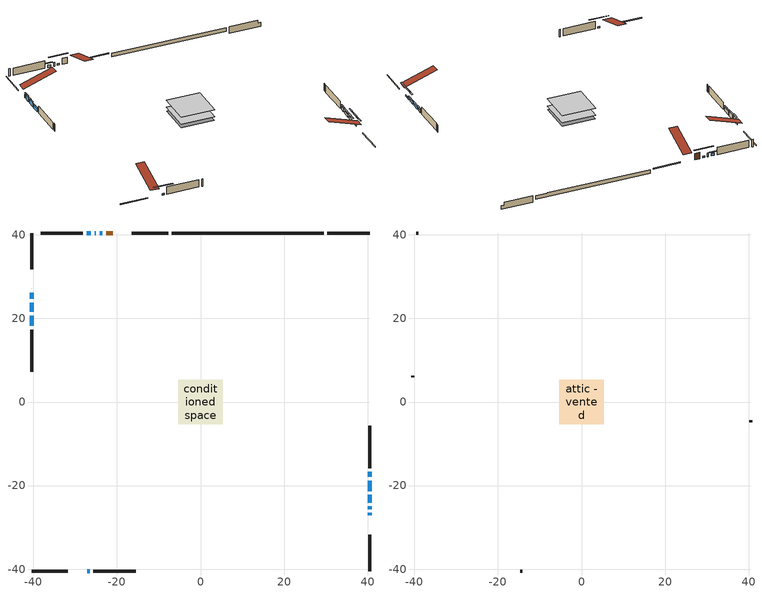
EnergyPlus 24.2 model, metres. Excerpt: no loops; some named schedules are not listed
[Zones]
conditioned space
 floor adiabatic (Floor2 construction): -5.23,-5.23 -5.23,5.23 5.23,5.23 5.23,-5.23 z0.61
 floor adiabatic (AdiabaticFloorConstruction): -5.35,-5.35 -5.35,5.35 5.35,5.35 5.35,-5.35 z0.61
 floor foundation (Slab1 construction): -1.71,-1.71 -1.71,1.71 1.71,1.71 1.71,-1.71 z-1.52
 floor foundation (Slab2 construction): -5.23,-5.23 -5.23,5.23 5.23,5.23 5.23,-5.23 z-0.65
 wall outside (RimJoist1 construction): -7.75,40.44 -16.44,40.44 / -40.44,-40.44 -31.75,-40.44 / -40.44,40.44 -40.44,31.75 / 40.44,-40.44 40.44,-31.75 z0.61:0.91
 wall outside (AdiabaticWallConstruction 1): -21.04,40.44 -22.56,40.44 z0.61:2.64
 wall outside (AdiabaticWallConstruction): -40.44,27.15 -40.44,27.13 / -25.03,40.44 -25.35,40.44 / 40.44,-17.94 40.44,-16.72 / -40.44,20.68 -40.44,18.24 z0.61:1.83; -40.44,26.2 -40.44,24.67 z0.61:2.44; -40.44,23.75 -40.44,21.61 z0.61:2.13; 40.44,-27.15 40.44,-26.53 / -23.49,40.44 -24.1,40.44 / -27.15,-40.44 -26.53,-40.44 / 40.44,-25.61 40.44,-25 z0.61:1.12; 40.44,-24.07 40.44,-22.24 / 40.44,-21.31 40.44,-18.87 / -26.28,40.44 -27.19,40.44 z0.61:1.37
 wall outside (Wall1 construction): -28.12,40.44 -38.18,40.44 / -25.61,-40.44 -15.55,-40.44 / -40.44,17.31 -40.44,7.25 / 40.44,-15.8 40.44,-5.73 z0.61:3.05
 wall foundation (FoundationWall1 construction): 30.38,40.44,-1.52 30.38,40.44,0.61 39.43,40.44,0.61 39.43,40.44,-0.32 40.44,40.44,-0.32 40.44,40.44,-1.52
 wall foundation (FoundationWall2 construction): -6.82,40.44,-0.65 -6.82,40.44,0.55 25.82,40.44,0.55 25.82,40.44,0.46 29.45,40.44,0.46 29.45,40.44,-0.65
 window (WindowConstruction 7): -40.44,27.15 -40.44,27.13 z0.61:1.83
 window (WindowConstruction 5): -40.44,26.2 -40.44,24.67 z0.61:2.44
 window (WindowConstruction 6): -40.44,23.74 -40.44,21.61 z0.61:2.13
 window (WindowConstruction 9): 40.44,-27.15 40.44,-26.54 z0.61:1.12
 window (WindowConstruction 10): -23.49,40.44 -24.1,40.44 z0.61:1.12
 window (WindowConstruction 11): -27.15,-40.44 -26.54,-40.44 z0.61:1.12
 window (WindowConstruction 12): 40.44,-25.61 40.44,-25 z0.61:1.12
 window (WindowConstruction 8): -25.03,40.44 -25.35,40.44 z0.61:1.83
 window (WindowConstruction): 40.44,-24.07 40.44,-22.24 z0.61:1.37
 window (WindowConstruction 1): 40.44,-21.31 40.44,-18.87 z0.61:1.37
 window (WindowConstruction 2): 40.44,-17.94 40.44,-16.72 z0.61:1.83
 window (WindowConstruction 3): -26.28,40.44 -27.19,40.44 z0.61:1.37
 window (WindowConstruction 4): -40.44,20.68 -40.44,18.24 z0.61:1.83
 door (Door): -21.04,40.44 -22.56,40.44 z0.61:2.64
 ceiling adiabatic (AdiabaticFloorConstruction): 5.35,-5.35 5.35,5.35 -5.35,5.35 -5.35,-5.35 z0.61
attic - vented
 floor to conditioned space (Floor1 construction Reversed): -5.35,-5.35 -5.35,5.35 5.35,5.35 5.35,-5.35 z3.05
 wall outside (Wall2 construction): -39.11,40.44 -39.51,40.44 / -14.62,-40.44 -14.22,-40.44 / -40.44,6.32 -40.44,5.93 / 40.44,-4.8 40.44,-4.41 z0.61:3.05
 roof outside (Roof1 construction): -20.11,40.44,3.05 -20.11,30.02,6.52 -17.37,30.02,6.52 -17.37,40.44,3.05; -28.08,-40.44,3.05 -28.08,-30.02,6.52 -30.82,-30.02,6.52 -30.82,-40.44,3.05; -40.44,28.08,3.05 -30.02,28.08,6.52 -30.02,30.82,6.52 -40.44,30.82,3.05; 40.44,-28.08,3.05 30.02,-28.08,6.52 30.02,-30.82,6.52 40.44,-30.82,3.05
shading: -40.44,24.38 -40.44,26.5 -40.74,26.5 -40.74,24.38 z2.74; -40.44,21.31 -40.44,24.04 -40.74,24.04 -40.74,21.31 z2.43; 40.44,-23.8 40.44,-29.89 40.74,-29.89 40.74,-23.8 z3.86; -26.84,40.44 -20.75,40.44 -20.75,40.74 -26.84,40.74 z3.86; -23.8,-40.44 -29.89,-40.44 -29.89,-40.74 -23.8,-40.74 z3.86; 40.44,-22.26 40.44,-28.35 40.74,-28.35 40.74,-22.26 z3.86; 40.44,-21.63 40.44,-24.68 40.74,-24.68 40.74,-21.63 z1.98; 40.44,-18.26 40.44,-21.92 40.74,-21.92 40.74,-18.26 z1.98; 40.44,-16.43 40.44,-18.24 40.74,-18.24 40.74,-16.43 z2.13; -27.8,40.44 -25.67,40.44 -25.67,40.74 -27.8,40.74 z1.98; -40.44,17.95 -40.44,20.98 -40.74,20.98 -40.74,17.95 z2.13
[Building]
Building 1: Terrain=Suburbs
[Site:Location]
Ottawa Intl AP_ON: Latitude {deg}=45.32; Longitude {deg}=-75.67; Time Zone {hr}=-5; Elevation {m}=115; Keep Site Location Information=Yes
[Site:GroundTemperature:Shallow]
1.18808, -1.19398, -1.38475, -0.254337, 4.28362, 8.80044, 12.7163, 15.1969, 15.4076, 13.3901, 9.57408, 5.19582
[Site:WaterMainsTemperature]
Calculation Method=Schedule; Temperature Schedule=mains temperature schedule
[Material] Roughness=Rough; Thermal Absorptance=0.9
Name | Thickness {m} | Conductivity {W/m-K} | Density {kg/m3} | Specific Heat {J/kg-K} | Solar Absorptance | Visible Absorptance
asphalt or fiberglass shingles | 0.00635 | 0.162714 | 1121.4 | 1465.45 | 0.4 | 0.4
ceiling loosefill ins | 0.169333 | 0.0480833 | 16.02 | 1046.75 | 0.7 | 0.7
ceiling stud and cavity | 0.1397 | 0.655662 | 65.682 | 1177.47 | 0.7 | 0.7
concrete 4.0 in. | 0.1016 | 1.803125 | 2242.8 | 837.4 | 0.7 | 0.7
concrete 8.0 in. | 0.2032 | 1.803125 | 2242.8 | 837.4 | 0.7 | 0.7
door material | 0.04445 | 0.053851 | 512.64 | 1214.23 | 0.7 | 0.7
exterior vertical ins | 0.00465766 | 0.029427 | 32.04 | 1214.23 | 0.7 | 0.7
exterior vertical ins 1 | 0.0673092 | 0.029427 | 32.04 | 1214.23 | 0.7 | 0.7
floor covering | 0.0127 | 9.015625 | 54.468 | 1339.84 | 0.6 | 0.6
floor covering 1 | 0.0127 | 0.0433444 | 54.468 | 1339.84 | 0.6 | 0.6
floor rigid ins; wall rigid ins | 0.512978 | 0.029427 | 32.04 | 1214.23 | 0.7 | 0.7
floor stud and cavity | 0.0889 | 0.233522 | 50.32683 | 1063.81 | 0.7 | 0.7
floor stud and cavity 1 | 0.1397 | 1.75129 | 37.0049 | 1207.88 | 0.7 | 0.7
furniture material conditioned space 1 | 0.1524 | 0.115458 | 640.8 | 1214.23 | 0.6 | 0.6
gypsum board | 0.0127 | 0.160291 | 801 | 837.4 | 0.6 | 0.6
gypsum board 1 | 0.0127 | 0.160291 | 801 | 837.4 | 0.7 | 0.7
osb sheathing 0.5 in. | 0.0127 | 0.115458 | 512.64 | 1214.23 | 0.7 | 0.7
osb sheathing 0.75 in. | 0.01905 | 0.115458 | 512.64 | 1214.23 | 0.7 | 0.7
osb sheathing 2.0 in. | 0.0508 | 0.115458 | 512.64 | 1214.23 | 0.7 | 0.7
rim joist stud and cavity | 0.0508 | 0.0290657 | 125.044 | 1163.47 | 0.6 | 0.6
wall stud and cavity | 0.1397 | 0.0931203 | 139.0536 | 1170.24 | 0.7 | 0.7
wall stud and cavity 1 | 0.0889 | 6.1454 | 50.32683 | 1063.81 | 0.6 | 0.6
wall stud and cavity 2 | 0.0889 | 0.380278 | 52.3479 | 1209.89 | 0.7 | 0.7
wall stud and cavity 3 | 0.0889 | 0.391764 | 83.0341 | 1211.67 | 0.7 | 0.7
wood siding | 0.0254 | 0.102417 | 544.68 | 1172.36 | 0.4 | 0.4
wood siding 1 | 0.00254 | 0.102417 | 544.68 | 1172.36 | 0.4 | 0.4
wood siding 2; wood siding 3; wood siding 4 | 0.0254 | 0.102417 | 544.68 | 1172.36 | 0.7 | 0.7
[WindowMaterial:SimpleGlazingSystem]
Name | U-Factor {W/m2-K} | Solar Heat Gain Coefficient
WindowMaterial | 3.03092 | 0.49
WindowMaterial 1 | 3.00537 | 0.52
WindowMaterial 2 | 4.44815 | 0.67
WindowMaterial 3 | 2.98606 | 0.56
WindowMaterial 4 | 2.99571 | 0.57
WindowMaterial 5 | 2.88953 | 0.69
WindowMaterial 6 | 7.96112 | 0.35
WindowMaterial 7 | 4.7911 | 0.64
WindowMaterial 8 | 2.29789 | 0.35
WindowMaterial 9 | 3.07577 | 0.38
[Construction]
AdiabaticFloorConstruction: floor stud and cavity 1, floor rigid ins, osb sheathing 0.75 in., floor covering 1
AdiabaticWallConstruction: wood siding 3, wall rigid ins, wall stud and cavity 2, gypsum board
AdiabaticWallConstruction 1: wood siding 4, wall rigid ins, wall stud and cavity 2, gypsum board
Door: door material
Floor1 construction Reversed: gypsum board, ceiling stud and cavity, ceiling loosefill ins
Floor2 construction: floor stud and cavity, floor covering
FoundationWall1 construction; FoundationWall2 construction: concrete 8.0 in., gypsum board 1
furniture construction conditioned space 1: furniture material conditioned space 1
PartitionWallConstruction: gypsum board, wall stud and cavity 3, gypsum board
RimJoist1 construction: wood siding 2, osb sheathing 2.0 in., rim joist stud and cavity
Roof1 construction: asphalt or fiberglass shingles
Slab1 construction; Slab2 construction: concrete 4.0 in.
Wall1 construction: wood siding, osb sheathing 0.5 in., wall stud and cavity, gypsum board
Wall2 construction: wood siding 1, wall stud and cavity 1
WindowConstruction; WindowConstruction 3: WindowMaterial
WindowConstruction 1: WindowMaterial 1
WindowConstruction 10; WindowConstruction 11; WindowConstruction 12: WindowMaterial 9
WindowConstruction 2: WindowMaterial 2
WindowConstruction 4: WindowMaterial 3
WindowConstruction 5: WindowMaterial 4
WindowConstruction 6: WindowMaterial 5
WindowConstruction 7: WindowMaterial 6
WindowConstruction 8: WindowMaterial 7
WindowConstruction 9: WindowMaterial 8
[Zone] Multiplier=1; Part of Total Floor Area=Yes
Name | Volume {m3}
attic - vented | 64.5401
conditioned space | 279.1
[Space]
Name | Zone | Volume {m3}
attic - vented 1 | attic - vented | 64.5401
conditioned space 1 | conditioned space | 279.1
[ZoneInfiltration:EffectiveLeakageArea]
infil attic - vented 1: Zone or Space=attic - vented 1; Schedule=Always On Discrete; Effective Air Leakage Area {cm2}=4819.37; Stack Coefficient=0.000411102; Wind Coefficient=1.36992e-05
[ZoneMixing]
whole house fan mix: Zone or Space=attic - vented; Schedule=Always On Continuous; Design Flow Rate Calculation Method=Flow/Zone; Design Flow Rate {m3/s}=0; Source Zone or Space=conditioned space
[SurfaceProperty:ExposedFoundationPerimeter] Exposed Perimeter Calculation Method=TotalExposedPerimeter
Name | Total Exposed Perimeter {m}
Slab1 | 10.058
Slab2 | 36.271
[InternalMass] Zone or ZoneList=conditioned space; Space or SpaceList=conditioned space 1
Name | Construction | Surface Area {m2}
furniture mass conditioned space 1 | furniture construction conditioned space 1 | 137.944
partition wall mass | PartitionWallConstruction | 235.536
[Lights]
interior lighting: Zone or ZoneList or Space or SpaceList=conditioned space 1; Schedule=interior lighting schedule; Design Level Calculation Method=LightingLevel; Lighting Level {W}=343.2; Return Air Fraction=0; Fraction Radiant=0.6; Fraction Visible=0.2; Fraction Replaceable=1
[People]
occupants: Zone or ZoneList or Space or SpaceList=conditioned space 1; Number of People Schedule=occupants schedule; Number of People Calculation Method=People; Number of People=3; Fraction Radiant=0.314171; Sensible Heat Fraction=0.56303; Activity Level Schedule=occupants activity schedule; Carbon Dioxide Generation Rate {m3/s-W}=0; Enable ASHRAE 55 Comfort Warnings=No; Mean Radiant Temperature Calculation Type=EnclosureAveraged
[ElectricEquipment] Zone or ZoneList or Space or SpaceList=conditioned space 1; Design Level Calculation Method=EquipmentLevel
Name | Schedule | Design Level {W} | Fraction Latent | Fraction Radiant | Fraction Lost
clothes dryer | clothes dryer schedule | 140.772 | 0.015 | 0.081 | 0.85
clothes washer | clothes washer schedule | 32.1985 | 0.03 | 0.162 | 0.7
cooking range | cooking range schedule | 215.147 | 0.08 | 0.432 | 0.2
dishwasher | dishwasher schedule | 66.8632 | 0.3 | 0.18 | 0.4
fridge | fridge schedule | 72.9452 | 0 | 0.6 | 0
mech vent bath fan 0 | mech vent bath fan 0 schedule | 50.2 | 0 | 0 | 1
mech vent house fan | mech vent house fan schedule | 0 | 0 | 0 | 1
mech vent house fan cfis | mech vent house fan cfis schedule | 0 | 0 | 0 | 0
mech vent range fan 0 | mech vent range fan 0 schedule | 57 | 0 | 0 | 1
misc plug loads | misc plug loads schedule | 494.7 | 0.045 | 0.513 | 0.1
whole house fan | Always On Discrete | 0 | 0 | 0 | 1
[OtherEquipment] Zone or ZoneList or Space or SpaceList=conditioned space 1; Design Level Calculation Method=EquipmentLevel
Name | Fuel Type | Schedule | Design Level {W} | Fraction Latent | Fraction Radiant | Fraction Lost
clothes dryer 1 | Electricity | clothes dryer schedule | 0 | 0.015 | 0.081 | 0.85
cooking range 1 | Electricity | cooking range schedule | 0 | 0.08 | 0.432 | 0.2
general water use latent | None | general water use schedule | 62.594 | 1 | 0 | 0
general water use sensible | None | general water use schedule | -61.6891 | 0 | 0.6 | 0
mech vent house fan latent load | None | Always On Discrete | 0 | 1 | 0 | 0
mech vent house fan sensible load | None | Always On Discrete | 0 | 0 | 0 | 0
water heater energy adjustment1 | Electricity | Always On Discrete | 0.01 | 0 | 0 | 1
[ZoneInfiltration:DesignFlowRate] Zone or ZoneList or Space or SpaceList=conditioned space 1; Schedule=Always On Discrete; Design Flow Rate Calculation Method=Flow/Zone; Design Flow Rate {m3/s}=0
infil flow; natural vent flow; whole house fan flow
[ZoneControl:Thermostat]
conditioned space Thermostat: Zone or ZoneList=conditioned space; Control Type Schedule=conditioned space Thermostat Schedule; Control 1=conditioned space temperature setpoint; Temperature Difference Between Cutout And Setpoint {deltaC}=0
[ThermostatSetpoint:DualSetpoint]
conditioned space temperature setpoint: Heating Setpoint Temperature Schedule=heating setpoint; Cooling Setpoint Temperature Schedule=cooling setpoint
[Zone equipment]
conditioned space: electric baseboard
[Foundation:Kiva] Initial Indoor Air Temperature {C}=18; Wall Depth Below Slab {m}=0.2032; Custom Block X Position 1 {m}=0.2159; Custom Block Z Position 1 {m}=0
Name | Wall Height Above Grade {m} | Custom Block Material Name 1 | Custom Block Depth 1 {m}
Foundation Kiva 1 | 0.609996 | exterior vertical ins | 2.13
Foundation Kiva 2 | 0.550012 | exterior vertical ins 1 | 1.2
[Foundation:Kiva:Settings]
Soil Conductivity {W/m-K}=0.849921; Soil Density {kg/m3}=1842.3; Soil Specific Heat {J/kg-K}=418.7; Ground Solar Absorptivity=0.9; Ground Thermal Absorptivity=0.9; Ground Surface Roughness {m}=0.03; Far-Field Width {m}=40; Deep-Ground Boundary Condition=ZeroFlux; Deep-Ground Depth {m}=40; Minimum Cell Dimension {m}=0.2; Maximum Cell Growth Coefficient=3; Simulation Timestep=Timestep
[Exterior:Lights]
exterior lighting: Schedule=exterior lighting schedule; Design Level {W}=75.6
[EnergyManagementSystem:Sensor] Output:Variable or Output:Meter Index Key=conditioned space
Name | Output:Variable or Output:Meter
conditioned_space_clg_unmet_s | Zone Cooling Setpoint Not Met Time
conditioned_space_htg_unmet_s | Zone Heating Setpoint Not Met Time
fridge_tin_s; tin_s; tin_s_1 | Zone Mean Air Temperature
tout_s | Zone Outdoor Air Drybulb Temperature
win_s | Zone Air Humidity Ratio
[Schedule:Constant]
Name | Hourly Value
Always On Continuous; mech vent house fan schedule; mech vent house fan cfis schedule; Always On Discrete | 1
occupants activity schedule | 117.228
fridge schedule | 0
[Schedule:Week:Daily]
interior lighting schedule Week Rule - Jan1-Jan27: interior lighting schedule day, interior lighting schedule day, interior lighting schedule day, interior lighting schedule day, interior lighting schedule day, interior lighting schedule day, interior lighting schedule day, interior lighting schedule default day, interior lighting schedule default day, interior lighting schedule default day, interior lighting schedule default day, interior lighting schedule default day
interior lighting schedule Week Rule - Jan28-Feb3: interior lighting schedule day, interior lighting schedule day, interior lighting schedule day, interior lighting schedule day, interior lighting schedule day 1, interior lighting schedule day 1, interior lighting schedule day 1, interior lighting schedule default day, interior lighting schedule default day, interior lighting schedule default day, interior lighting schedule default day, interior lighting schedule default day
interior lighting schedule Week Rule - Feb4-Feb24: interior lighting schedule day 1, interior lighting schedule day 1, interior lighting schedule day 1, interior lighting schedule day 1, interior lighting schedule day 1, interior lighting schedule day 1, interior lighting schedule day 1, interior lighting schedule default day, interior lighting schedule default day, interior lighting schedule default day, interior lighting schedule default day, interior lighting schedule default day
interior lighting schedule Week Rule - Feb25-Mar3: interior lighting schedule day 1, interior lighting schedule day 1, interior lighting schedule day 1, interior lighting schedule day 1, interior lighting schedule day 2, interior lighting schedule day 2, interior lighting schedule day 2, interior lighting schedule default day, interior lighting schedule default day, interior lighting schedule default day, interior lighting schedule default day, interior lighting schedule default day
interior lighting schedule Week Rule - Mar4-Mar31: interior lighting schedule day 2, interior lighting schedule day 2, interior lighting schedule day 2, interior lighting schedule day 2, interior lighting schedule day 2, interior lighting schedule day 2, interior lighting schedule day 2, interior lighting schedule default day, interior lighting schedule default day, interior lighting schedule default day, interior lighting schedule default day, interior lighting schedule default day
interior lighting schedule Week Rule - Apr1-Apr28: interior lighting schedule day 3, interior lighting schedule day 3, interior lighting schedule day 3, interior lighting schedule day 3, interior lighting schedule day 3, interior lighting schedule day 3, interior lighting schedule day 3, interior lighting schedule default day, interior lighting schedule default day, interior lighting schedule default day, interior lighting schedule default day, interior lighting schedule default day
interior lighting schedule Week Rule - Apr29-May5: interior lighting schedule day 3, interior lighting schedule day 3, interior lighting schedule day 4, interior lighting schedule day 4, interior lighting schedule day 4, interior lighting schedule day 4, interior lighting schedule day 4, interior lighting schedule default day, interior lighting schedule default day, interior lighting schedule default day, interior lighting schedule default day, interior lighting schedule default day
interior lighting schedule Week Rule - May6-May26: interior lighting schedule day 4, interior lighting schedule day 4, interior lighting schedule day 4, interior lighting schedule day 4, interior lighting schedule day 4, interior lighting schedule day 4, interior lighting schedule day 4, interior lighting schedule default day, interior lighting schedule default day, interior lighting schedule default day, interior lighting schedule default day, interior lighting schedule default day
interior lighting schedule Week Rule - May27-Jun2: interior lighting schedule day 4, interior lighting schedule day 4, interior lighting schedule day 4, interior lighting schedule day 4, interior lighting schedule day 4, interior lighting schedule day 5, interior lighting schedule day 5, interior lighting schedule default day, interior lighting schedule default day, interior lighting schedule default day, interior lighting schedule default day, interior lighting schedule default day
interior lighting schedule Week Rule - Jun3-Jun30: interior lighting schedule day 5, interior lighting schedule day 5, interior lighting schedule day 5, interior lighting schedule day 5, interior lighting schedule day 5, interior lighting schedule day 5, interior lighting schedule day 5, interior lighting schedule default day, interior lighting schedule default day, interior lighting schedule default day, interior lighting schedule default day, interior lighting schedule default day
interior lighting schedule Week Rule - Jul1-Jul28: interior lighting schedule day 6, interior lighting schedule day 6, interior lighting schedule day 6, interior lighting schedule day 6, interior lighting schedule day 6, interior lighting schedule day 6, interior lighting schedule day 6, interior lighting schedule default day, interior lighting schedule default day, interior lighting schedule default day, interior lighting schedule default day, interior lighting schedule default day
interior lighting schedule Week Rule - Jul29-Aug4: interior lighting schedule day 6, interior lighting schedule day 6, interior lighting schedule day 6, interior lighting schedule day 7, interior lighting schedule day 7, interior lighting schedule day 7, interior lighting schedule day 7, interior lighting schedule default day, interior lighting schedule default day, interior lighting schedule default day, interior lighting schedule default day, interior lighting schedule default day
interior lighting schedule Week Rule - Aug5-Aug25: interior lighting schedule day 7, interior lighting schedule day 7, interior lighting schedule day 7, interior lighting schedule day 7, interior lighting schedule day 7, interior lighting schedule day 7, interior lighting schedule day 7, interior lighting schedule default day, interior lighting schedule default day, interior lighting schedule default day, interior lighting schedule default day, interior lighting schedule default day
interior lighting schedule Week Rule - Aug26-Sep1: interior lighting schedule day 7, interior lighting schedule day 7, interior lighting schedule day 7, interior lighting schedule day 7, interior lighting schedule day 7, interior lighting schedule day 7, interior lighting schedule day 8, interior lighting schedule default day, interior lighting schedule default day, interior lighting schedule default day, interior lighting schedule default day, interior lighting schedule default day
interior lighting schedule Week Rule - Sep2-Sep29: interior lighting schedule day 8, interior lighting schedule day 8, interior lighting schedule day 8, interior lighting schedule day 8, interior lighting schedule day 8, interior lighting schedule day 8, interior lighting schedule day 8, interior lighting schedule default day, interior lighting schedule default day, interior lighting schedule default day, interior lighting schedule default day, interior lighting schedule default day
interior lighting schedule Week Rule - Sep30-Oct6: interior lighting schedule day 8, interior lighting schedule day 9, interior lighting schedule day 9, interior lighting schedule day 9, interior lighting schedule day 9, interior lighting schedule day 9, interior lighting schedule day 9, interior lighting schedule default day, interior lighting schedule default day, interior lighting schedule default day, interior lighting schedule default day, interior lighting schedule default day
interior lighting schedule Week Rule - Oct7-Oct27: interior lighting schedule day 9, interior lighting schedule day 9, interior lighting schedule day 9, interior lighting schedule day 9, interior lighting schedule day 9, interior lighting schedule day 9, interior lighting schedule day 9, interior lighting schedule default day, interior lighting schedule default day, interior lighting schedule default day, interior lighting schedule default day, interior lighting schedule default day
interior lighting schedule Week Rule - Oct28-Nov3: interior lighting schedule day 9, interior lighting schedule day 9, interior lighting schedule day 9, interior lighting schedule day 9, interior lighting schedule day 10, interior lighting schedule day 10, interior lighting schedule day 10, interior lighting schedule default day, interior lighting schedule default day, interior lighting schedule default day, interior lighting schedule default day, interior lighting schedule default day
interior lighting schedule Week Rule - Nov4-Nov24: interior lighting schedule day 10, interior lighting schedule day 10, interior lighting schedule day 10, interior lighting schedule day 10, interior lighting schedule day 10, interior lighting schedule day 10, interior lighting schedule day 10, interior lighting schedule default day, interior lighting schedule default day, interior lighting schedule default day, interior lighting schedule default day, interior lighting schedule default day
interior lighting schedule Week Rule - Nov25-Dec1: interior lighting schedule day 10, interior lighting schedule day 10, interior lighting schedule day 10, interior lighting schedule day 10, interior lighting schedule day 10, interior lighting schedule day 10, interior lighting schedule day 11, interior lighting schedule default day, interior lighting schedule default day, interior lighting schedule default day, interior lighting schedule default day, interior lighting schedule default day
interior lighting schedule Week Rule - Dec2-Dec31: interior lighting schedule day 11, interior lighting schedule day 11, interior lighting schedule day 11, interior lighting schedule day 11, interior lighting schedule day 11, interior lighting schedule day 11, interior lighting schedule day 11, interior lighting schedule default day, interior lighting schedule default day, interior lighting schedule default day, interior lighting schedule default day, interior lighting schedule default day
occupants schedule Week Rule - Jan1-Dec31: occupants schedule day, occupants schedule day, occupants schedule day, occupants schedule day, occupants schedule day, occupants schedule day, occupants schedule day, occupants schedule default day, occupants schedule default day, occupants schedule default day, occupants schedule default day, occupants schedule default day
clothes dryer schedule Week Rule - Jan1-Dec31: clothes dryer schedule day, clothes dryer schedule day, clothes dryer schedule day, clothes dryer schedule day, clothes dryer schedule day, clothes dryer schedule day, clothes dryer schedule day, clothes dryer schedule default day, clothes dryer schedule default day, clothes dryer schedule default day, clothes dryer schedule default day, clothes dryer schedule default day
clothes washer schedule Week Rule - Jan1-Dec31: clothes washer schedule day, clothes washer schedule day, clothes washer schedule day, clothes washer schedule day, clothes washer schedule day, clothes washer schedule day, clothes washer schedule day, clothes washer schedule default day, clothes washer schedule default day, clothes washer schedule default day, clothes washer schedule default day, clothes washer schedule default day
cooking range schedule Week Rule - Jan1-Dec31: cooking range schedule day, cooking range schedule day, cooking range schedule day, cooking range schedule day, cooking range schedule day, cooking range schedule day, cooking range schedule day, cooking range schedule default day, cooking range schedule default day, cooking range schedule default day, cooking range schedule default day, cooking range schedule default day
dishwasher schedule Week Rule - Jan1-Dec31: dishwasher schedule day, dishwasher schedule day, dishwasher schedule day, dishwasher schedule day, dishwasher schedule day, dishwasher schedule day, dishwasher schedule day, dishwasher schedule default day, dishwasher schedule default day, dishwasher schedule default day, dishwasher schedule default day, dishwasher schedule default day
mech vent bath fan 0 schedule Week Rule - Jan1-Dec31: mech vent bath fan 0 schedule day, mech vent bath fan 0 schedule day, mech vent bath fan 0 schedule day, mech vent bath fan 0 schedule day, mech vent bath fan 0 schedule day, mech vent bath fan 0 schedule day, mech vent bath fan 0 schedule day, mech vent bath fan 0 schedule default day, mech vent bath fan 0 schedule default day, mech vent bath fan 0 schedule default day, mech vent bath fan 0 schedule default day, mech vent bath fan 0 schedule default day
mech vent range fan 0 schedule Week Rule - Jan1-Dec31: mech vent range fan 0 schedule day, mech vent range fan 0 schedule day, mech vent range fan 0 schedule day, mech vent range fan 0 schedule day, mech vent range fan 0 schedule day, mech vent range fan 0 schedule day, mech vent range fan 0 schedule day, mech vent range fan 0 schedule default day, mech vent range fan 0 schedule default day, mech vent range fan 0 schedule default day, mech vent range fan 0 schedule default day, mech vent range fan 0 schedule default day
misc plug loads schedule Week Rule - Jan1-Dec31: misc plug loads schedule day, misc plug loads schedule day, misc plug loads schedule day, misc plug loads schedule day, misc plug loads schedule day, misc plug loads schedule day, misc plug loads schedule day, misc plug loads schedule default day, misc plug loads schedule default day, misc plug loads schedule default day, misc plug loads schedule default day, misc plug loads schedule default day
general water use schedule Week Rule - Jan1-Dec31: general water use schedule day, general water use schedule day, general water use schedule day, general water use schedule day, general water use schedule day, general water use schedule day, general water use schedule day, general water use schedule default day, general water use schedule default day, general water use schedule default day, general water use schedule default day, general water use schedule default day
exterior lighting schedule Week Rule - Jan1-Jan27: exterior lighting schedule day, exterior lighting schedule day, exterior lighting schedule day, exterior lighting schedule day, exterior lighting schedule day, exterior lighting schedule day, exterior lighting schedule day, exterior lighting schedule default day, exterior lighting schedule default day, exterior lighting schedule default day, exterior lighting schedule default day, exterior lighting schedule default day
exterior lighting schedule Week Rule - Jan28-Feb3: exterior lighting schedule day, exterior lighting schedule day, exterior lighting schedule day, exterior lighting schedule day, exterior lighting schedule day 1, exterior lighting schedule day 1, exterior lighting schedule day 1, exterior lighting schedule default day, exterior lighting schedule default day, exterior lighting schedule default day, exterior lighting schedule default day, exterior lighting schedule default day
exterior lighting schedule Week Rule - Feb4-Feb24: exterior lighting schedule day 1, exterior lighting schedule day 1, exterior lighting schedule day 1, exterior lighting schedule day 1, exterior lighting schedule day 1, exterior lighting schedule day 1, exterior lighting schedule day 1, exterior lighting schedule default day, exterior lighting schedule default day, exterior lighting schedule default day, exterior lighting schedule default day, exterior lighting schedule default day
exterior lighting schedule Week Rule - Feb25-Mar3: exterior lighting schedule day 1, exterior lighting schedule day 1, exterior lighting schedule day 1, exterior lighting schedule day 1, exterior lighting schedule day 2, exterior lighting schedule day 2, exterior lighting schedule day 2, exterior lighting schedule default day, exterior lighting schedule default day, exterior lighting schedule default day, exterior lighting schedule default day, exterior lighting schedule default day
exterior lighting schedule Week Rule - Mar4-Mar31: exterior lighting schedule day 2, exterior lighting schedule day 2, exterior lighting schedule day 2, exterior lighting schedule day 2, exterior lighting schedule day 2, exterior lighting schedule day 2, exterior lighting schedule day 2, exterior lighting schedule default day, exterior lighting schedule default day, exterior lighting schedule default day, exterior lighting schedule default day, exterior lighting schedule default day
exterior lighting schedule Week Rule - Apr1-Apr28: exterior lighting schedule day 3, exterior lighting schedule day 3, exterior lighting schedule day 3, exterior lighting schedule day 3, exterior lighting schedule day 3, exterior lighting schedule day 3, exterior lighting schedule day 3, exterior lighting schedule default day, exterior lighting schedule default day, exterior lighting schedule default day, exterior lighting schedule default day, exterior lighting schedule default day
exterior lighting schedule Week Rule - Apr29-May5: exterior lighting schedule day 3, exterior lighting schedule day 3, exterior lighting schedule day 4, exterior lighting schedule day 4, exterior lighting schedule day 4, exterior lighting schedule day 4, exterior lighting schedule day 4, exterior lighting schedule default day, exterior lighting schedule default day, exterior lighting schedule default day, exterior lighting schedule default day, exterior lighting schedule default day
exterior lighting schedule Week Rule - May6-May26: exterior lighting schedule day 4, exterior lighting schedule day 4, exterior lighting schedule day 4, exterior lighting schedule day 4, exterior lighting schedule day 4, exterior lighting schedule day 4, exterior lighting schedule day 4, exterior lighting schedule default day, exterior lighting schedule default day, exterior lighting schedule default day, exterior lighting schedule default day, exterior lighting schedule default day
exterior lighting schedule Week Rule - May27-Jun2: exterior lighting schedule day 4, exterior lighting schedule day 4, exterior lighting schedule day 4, exterior lighting schedule day 4, exterior lighting schedule day 4, exterior lighting schedule day 5, exterior lighting schedule day 5, exterior lighting schedule default day, exterior lighting schedule default day, exterior lighting schedule default day, exterior lighting schedule default day, exterior lighting schedule default day
exterior lighting schedule Week Rule - Jun3-Jun30: exterior lighting schedule day 5, exterior lighting schedule day 5, exterior lighting schedule day 5, exterior lighting schedule day 5, exterior lighting schedule day 5, exterior lighting schedule day 5, exterior lighting schedule day 5, exterior lighting schedule default day, exterior lighting schedule default day, exterior lighting schedule default day, exterior lighting schedule default day, exterior lighting schedule default day
exterior lighting schedule Week Rule - Jul1-Jul28: exterior lighting schedule day 6, exterior lighting schedule day 6, exterior lighting schedule day 6, exterior lighting schedule day 6, exterior lighting schedule day 6, exterior lighting schedule day 6, exterior lighting schedule day 6, exterior lighting schedule default day, exterior lighting schedule default day, exterior lighting schedule default day, exterior lighting schedule default day, exterior lighting schedule default day
exterior lighting schedule Week Rule - Jul29-Aug4: exterior lighting schedule day 6, exterior lighting schedule day 6, exterior lighting schedule day 6, exterior lighting schedule day 7, exterior lighting schedule day 7, exterior lighting schedule day 7, exterior lighting schedule day 7, exterior lighting schedule default day, exterior lighting schedule default day, exterior lighting schedule default day, exterior lighting schedule default day, exterior lighting schedule default day
exterior lighting schedule Week Rule - Aug5-Aug25: exterior lighting schedule day 7, exterior lighting schedule day 7, exterior lighting schedule day 7, exterior lighting schedule day 7, exterior lighting schedule day 7, exterior lighting schedule day 7, exterior lighting schedule day 7, exterior lighting schedule default day, exterior lighting schedule default day, exterior lighting schedule default day, exterior lighting schedule default day, exterior lighting schedule default day
exterior lighting schedule Week Rule - Aug26-Sep1: exterior lighting schedule day 7, exterior lighting schedule day 7, exterior lighting schedule day 7, exterior lighting schedule day 7, exterior lighting schedule day 7, exterior lighting schedule day 7, exterior lighting schedule day 8, exterior lighting schedule default day, exterior lighting schedule default day, exterior lighting schedule default day, exterior lighting schedule default day, exterior lighting schedule default day
[Schedule:Year]
interior lighting schedule: interior lighting schedule Week Rule - Jan1-Jan27, 1, 1, 1, 27, interior lighting schedule Week Rule - Jan28-Feb3, 1, 28, 2, 3, interior lighting schedule Week Rule - Feb4-Feb24, 2, 4, 2, 24, interior lighting schedule Week Rule - Feb25-Mar3, 2, 25, 3, 3, interior lighting schedule Week Rule - Mar4-Mar31, 3, 4, 3, 31, interior lighting schedule Week Rule - Apr1-Apr28, 4, 1, 4, 28, interior lighting schedule Week Rule - Apr29-May5, 4, 29, 5, 5, interior lighting schedule Week Rule - May6-May26, 5, 6, 5, 26, interior lighting schedule Week Rule - May27-Jun2, 5, 27, 6, 2, interior lighting schedule Week Rule - Jun3-Jun30, 6, 3, 6, 30, interior lighting schedule Week Rule - Jul1-Jul28, 7, 1, 7, 28, interior lighting schedule Week Rule - Jul29-Aug4, 7, 29, 8, 4, interior lighting schedule Week Rule - Aug5-Aug25, 8, 5, 8, 25, interior lighting schedule Week Rule - Aug26-Sep1, 8, 26, 9, 1, interior lighting schedule Week Rule - Sep2-Sep29, 9, 2, 9, 29, interior lighting schedule Week Rule - Sep30-Oct6, 9, 30, 10, 6, interior lighting schedule Week Rule - Oct7-Oct27, 10, 7, 10, 27, interior lighting schedule Week Rule - Oct28-Nov3, 10, 28, 11, 3, interior lighting schedule Week Rule - Nov4-Nov24, 11, 4, 11, 24, interior lighting schedule Week Rule - Nov25-Dec1, 11, 25, 12, 1, interior lighting schedule Week Rule - Dec2-Dec31, 12, 2, 12, 31
occupants schedule: occupants schedule Week Rule - Jan1-Dec31, 1, 1, 12, 31
clothes dryer schedule: clothes dryer schedule Week Rule - Jan1-Dec31, 1, 1, 12, 31
clothes washer schedule: clothes washer schedule Week Rule - Jan1-Dec31, 1, 1, 12, 31
cooking range schedule: cooking range schedule Week Rule - Jan1-Dec31, 1, 1, 12, 31
dishwasher schedule: dishwasher schedule Week Rule - Jan1-Dec31, 1, 1, 12, 31
mech vent bath fan 0 schedule: mech vent bath fan 0 schedule Week Rule - Jan1-Dec31, 1, 1, 12, 31
mech vent range fan 0 schedule: mech vent range fan 0 schedule Week Rule - Jan1-Dec31, 1, 1, 12, 31
misc plug loads schedule: misc plug loads schedule Week Rule - Jan1-Dec31, 1, 1, 12, 31
general water use schedule: general water use schedule Week Rule - Jan1-Dec31, 1, 1, 12, 31
exterior lighting schedule: exterior lighting schedule Week Rule - Jan1-Jan27, 1, 1, 1, 27, exterior lighting schedule Week Rule - Jan28-Feb3, 1, 28, 2, 3, exterior lighting schedule Week Rule - Feb4-Feb24, 2, 4, 2, 24, exterior lighting schedule Week Rule - Feb25-Mar3, 2, 25, 3, 3, exterior lighting schedule Week Rule - Mar4-Mar31, 3, 4, 3, 31, exterior lighting schedule Week Rule - Apr1-Apr28, 4, 1, 4, 28, exterior lighting schedule Week Rule - Apr29-May5, 4, 29, 5, 5, exterior lighting schedule Week Rule - May6-May26, 5, 6, 5, 26, exterior lighting schedule Week Rule - May27-Jun2, 5, 27, 6, 2, exterior lighting schedule Week Rule - Jun3-Jun30, 6, 3, 6, 30, exterior lighting schedule Week Rule - Jul1-Jul28, 7, 1, 7, 28, exterior lighting schedule Week Rule - Jul29-Aug4, 7, 29, 8, 4, exterior lighting schedule Week Rule - Aug5-Aug25, 8, 5, 8, 25, exterior lighting schedule Week Rule - Aug26-Sep1, 8, 26, 9, 1, exterior lighting schedule Week Rule - Sep2-Sep29, 9, 2, 9, 29, exterior lighting schedule Week Rule - Sep30-Oct6, 9, 30, 10, 6, exterior lighting schedule Week Rule - Oct7-Oct27, 10, 7, 10, 27, exterior lighting schedule Week Rule - Oct28-Nov3, 10, 28, 11, 3, exterior lighting schedule Week Rule - Nov4-Nov24, 11, 4, 11, 24, exterior lighting schedule Week Rule - Nov25-Dec1, 11, 25, 12, 1, exterior lighting schedule Week Rule - Dec2-Dec31, 12, 2, 12, 31
[Schedule:Compact]
conditioned space Thermostat Schedule: Through: 12/31, For: AllDays, Until: 24:00, 4
mains temperature schedule: Through: 01/01, For: AllDays, Until: 24:00, 5.98056, Through: 01/02, For: AllDays, Until: 24:00, 5.90111, Through: 01/03, For: AllDays, Until: 24:00, 5.82222, Through: 01/04, For: AllDays, Until: 24:00, 5.74556, Through: 01/05, For: AllDays, Until: 24:00, 5.66944, Through: 01/06, For: AllDays, Until: 24:00, 5.595, Through: 01/07, For: AllDays, Until: 24:00, 5.52222, Through: 01/08, For: AllDays, Until: 24:00, 5.45, Through: 01/09, For: AllDays, Until: 24:00, 5.38, Through: 01/10, For: AllDays, Until: 24:00, 5.31111, Through: 01/11, For: AllDays, Until: 24:00, 5.24333, Through: 01/12, For: AllDays, Until: 24:00, 5.17778, Through: 01/13, For: AllDays, Until: 24:00, 5.11333, Through: 01/14, For: AllDays, Until: 24:00, 5.05, Through: 01/15, For: AllDays, Until: 24:00, 4.98833, Through: 01/16, For: AllDays, Until: 24:00, 4.92889, Through: 01/17, For: AllDays, Until: 24:00, 4.87, Through: 01/18, For: AllDays, Until: 24:00, 4.81333, Through: 01/19, For: AllDays, Until: 24:00, 4.75833, Through: 01/20, For: AllDays, Until: 24:00, 4.70444, Through: 01/21, For: AllDays, Until: 24:00, 4.65278, Through: 01/22, For: AllDays, Until: 24:00, 4.60222, Through: 01/23, For: AllDays, Until: 24:00, 4.55333, Through: 01/24, For: AllDays, Until: 24:00, 4.50667, Through: 01/25, For: AllDays, Until: 24:00, 4.46111, Through: 01/26, For: AllDays, Until: 24:00, 4.41722, Through: 01/27, For: AllDays, Until: 24:00, 4.37556, Through: 01/28, For: AllDays, Until: 24:00, 4.335, Through: 01/29, For: AllDays, Until: 24:00, 4.29667, Through: 01/30, For: AllDays, Until: 24:00, 4.26, Through: 01/31, For: AllDays, Until: 24:00, 4.225, Through: 02/01, For: AllDays, Until: 24:00, 4.19167, Through: 02/02, For: AllDays, Until: 24:00, 4.16, Through: 02/03, For: AllDays, Until: 24:00, 4.13056, Through: 02/04, For: AllDays, Until: 24:00, 4.10278, Through: 02/05, For: AllDays, Until: 24:00, 4.07667, Through: 02/06, For: AllDays, Until: 24:00, 4.05222, Through: 02/07, For: AllDays, Until: 24:00, 4.03, Through: 02/08, For: AllDays, Until: 24:00, 4.00889, Through: 02/09, For: AllDays, Until: 24:00, 3.99056, Through: 02/10, For: AllDays, Until: 24:00, 3.97333, Through: 02/11, For: AllDays, Until: 24:00, 3.95833, Through: 02/12, For: AllDays, Until: 24:00, 3.945, Through: 02/13, For: AllDays, Until: 24:00, 3.93333, Through: 02/14, For: AllDays, Until: 24:00, 3.92389, Through: 02/15, For: AllDays, Until: 24:00, 3.91611, Through: 02/16, For: AllDays, Until: 24:00, 3.91, Through: 02/17, For: AllDays, Until: 24:00, 3.90611, Through: 02/18, For: AllDays, Until: 24:00, 3.90389, Through: 02/19, For: AllDays, Until: 24:00, 3.90389, Through: 02/20, For: AllDays, Until: 24:00, 3.905, Through: 02/21, For: AllDays, Until: 24:00, 3.90889, Through: 02/22, For: AllDays, Until: 24:00, 3.91389, Through: 02/23, For: AllDays, Until: 24:00, 3.92111, Through: 02/24, For: AllDays, Until: 24:00, 3.93, Through: 02/25, For: AllDays, Until: 24:00, 3.94056, Through: 02/26, For: AllDays, Until: 24:00, 3.95333, Through: 02/27, For: AllDays, Until: 24:00, 3.96778, Through: 02/28, For: AllDays, Until: 24:00, 3.98444, Through: 03/01, For: AllDays, Until: 24:00, 4.00278, Through: 03/02, For: AllDays, Until: 24:00, 4.02278, Through: 03/03, For: AllDays, Until: 24:00, 4.04444, Through: 03/04, For: AllDays, Until: 24:00, 4.06833, Through: 03/05, For: AllDays, Until: 24:00, 4.09389, Through: 03/06, For: AllDays, Until: 24:00, 4.12111, Through: 03/07, For: AllDays, Until: 24:00, 4.15, Through: 03/08, For: AllDays, Until: 24:00, 4.18111, Through: 03/09, For: AllDays, Until: 24:00, 4.21333, Through: 03/10, For: AllDays, Until: 24:00, 4.24778, Through: 03/11, For: AllDays, Until: 24:00, 4.28389, Through: 03/12, For: AllDays, Until: 24:00, 4.32222, Through: 03/13, For: AllDays, Until: 24:00, 4.36167, Through: 03/14, For: AllDays, Until: 24:00, 4.40333, Through: 03/15, For: AllDays, Until: 24:00, 4.44611, Through: 03/16, For: AllDays, Until: 24:00, 4.49111, Through: 03/17, For: AllDays, Until: 24:00, 4.53722, Through: 03/18, For: AllDays, Until: 24:00, 4.58556, Through: 03/19, For: AllDays, Until: 24:00, 4.63556, Through: 03/20, For: AllDays, Until: 24:00, 4.68667, Through: 03/21, For: AllDays, Until: 24:00, 4.74, Through: 03/22, For: AllDays, Until: 24:00, 4.79444, Through: 03/23, For: AllDays, Until: 24:00, 4.85111, Through: 03/24, For: AllDays, Until: 24:00, 4.90889, Through: 03/25, For: AllDays, Until: 24:00, 4.96833, Through: 03/26, For: AllDays, Until: 24:00, 5.02944, Through: 03/27, For: AllDays, Until: 24:00, 5.09167, Through: 03/28, For: AllDays, Until: 24:00, 5.15556, Through: 03/29, For: AllDays, Until: 24:00, 5.22111, Through: 03/30, For: AllDays, Until: 24:00, 5.28833, Through: 03/31, For: AllDays, Until: 24:00, 5.35667, Through: 04/01, For: AllDays, Until: 24:00, 5.42667, Through: 04/02, For: AllDays, Until: 24:00, 5.49778, Through: 04/03, For: AllDays, Until: 24:00, 5.57056, Through: 04/04, For: AllDays, Until: 24:00, 5.64444, Through: 04/05, For: AllDays, Until: 24:00, 5.71944, Through: 04/06, For: AllDays, Until: 24:00, 5.79611, Through: 04/07, For: AllDays, Until: 24:00, 5.87444, Through: 04/08, For: AllDays, Until: 24:00, 5.95389, Through: 04/09, For: AllDays, Until: 24:00, 6.03389, Through: 04/10, For: AllDays, Until: 24:00, 6.11611, Through: 04/11, For: AllDays, Until: 24:00, 6.19889, Through: 04/12, For: AllDays, Until: 24:00, 6.28278, Through: 04/13, For: AllDays, Until: 24:00, 6.36833, Through: 04/14, For: AllDays, Until: 24:00, 6.45444, Through: 04/15, For: AllDays, Until: 24:00, 6.54222, Through: 04/16, For: AllDays, Until: 24:00, 6.63056, Through: 04/17, For: AllDays, Until: 24:00, 6.72056, Through: 04/18, For: AllDays, Until: 24:00, 6.81111, Through: 04/19, For: AllDays, Until: 24:00, 6.90278, Through: 04/20, For: AllDays, Until: 24:00, 6.99556, Through: 04/21, For: AllDays, Until: 24:00, 7.08889, Through: 04/22, For: AllDays, Until: 24:00, 7.18333, Through: 04/23, For: AllDays, Until: 24:00, 7.27889, Through: 04/24, For: AllDays, Until: 24:00, 7.375, Through: 04/25, For: AllDays, Until: 24:00, 7.47222, Through: 04/26, For: AllDays, Until: 24:00, 7.57, Through: 04/27, For: AllDays, Until: 24:00, 7.66889, Through: 04/28, For: AllDays, Until: 24:00, 7.76833, Through: 04/29, For: AllDays, Until: 24:00, 7.86833, Through: 04/30, For: AllDays, Until: 24:00, 7.96889, Through: 05/01, For: AllDays, Until: 24:00, 8.07056, Through: 05/02, For: AllDays, Until: 24:00, 8.17278, Through: 05/03, For: AllDays, Until: 24:00, 8.275, Through: 05/04, For: AllDays, Until: 24:00, 8.37833, Through: 05/05, For: AllDays, Until: 24:00, 8.48222, Through: 05/06, For: AllDays, Until: 24:00, 8.58667, Through: 05/07, For: AllDays, Until: 24:00, 8.69111, Through: 05/08, For: AllDays, Until: 24:00, 8.79667, Through: 05/09, For: AllDays, Until: 24:00, 8.90222, Through: 05/10, For: AllDays, Until: 24:00, 9.00833, Through: 05/11, For: AllDays, Until: 24:00, 9.11444, Through: 05/12, For: AllDays, Until: 24:00, 9.22111, Through: 05/13, For: AllDays, Until: 24:00, 9.32778, Through: 05/14, For: AllDays, Until: 24:00, 9.435, Through: 05/15, For: AllDays, Until: 24:00, 9.54278, Through: 05/16, For: AllDays, Until: 24:00, 9.65, Through: 05/17, For: AllDays, Until: 24:00, 9.75778, Through: 05/18, For: AllDays, Until: 24:00, 9.86611, Through: 05/19, For: AllDays, Until: 24:00, 9.97389, Through: 05/20, For: AllDays, Until: 24:00, 10.0822, Through: 05/21, For: AllDays, Until: 24:00, 10.19, Through: 05/22, For: AllDays, Until: 24:00, 10.2983, Through: 05/23, For: AllDays, Until: 24:00, 10.4061, Through: 05/24, For: AllDays, Until: 24:00, 10.5139, Through: 05/25, For: AllDays, Until: 24:00, 10.6222, Through: 05/26, For: AllDays, Until: 24:00, 10.73, Through: 05/27, For: AllDays, Until: 24:00, 10.8372, Through: 05/28, For: AllDays, Until: 24:00, 10.945, Through: 05/29, For: AllDays, Until: 24:00, 11.0517, Through: 05/30, For: AllDays, Until: 24:00, 11.1589, Through: 05/31, For: AllDays, Until: 24:00, 11.2656, Through: 06/01, For: AllDays, Until: 24:00, 11.3717, Through: 06/02, For: AllDays, Until: 24:00, 11.4778, Through: 06/03, For: AllDays, Until: 24:00, 11.5833, Through: 06/04, For: AllDays, Until: 24:00, 11.6883, Through: 06/05, For: AllDays, Until: 24:00, 11.7933, Through: 06/06, For: AllDays, Until: 24:00, 11.8972, Through: 06/07, For: AllDays, Until: 24:00, 12.0011, Through: 06/08, For: AllDays, Until: 24:00, 12.1044, Through: 06/09, For: AllDays, Until: 24:00, 12.2067, Through: 06/10, For: AllDays, Until: 24:00, 12.3089, Through: 06/11, For: AllDays, Until: 24:00, 12.4106, Through: 06/12, For: AllDays, Until: 24:00, 12.5111, Through: 06/13, For: AllDays, Until: 24:00, 12.6111, Through: 06/14, For: AllDays, Until: 24:00, 12.7106, Through: 06/15, For: AllDays, Until: 24:00, 12.8089, Through: 06/16, For: AllDays, Until: 24:00, 12.9067, Through: 06/17, For: AllDays, Until: 24:00, 13.0039, Through: 06/18, For: AllDays, Until: 24:00, 13.1, Through: 06/19, For: AllDays, Until: 24:00, 13.195, Through: 06/20, For: AllDays, Until: 24:00, 13.2894, Through: 06/21, For: AllDays, Until: 24:00, 13.3833, Through: 06/22, For: AllDays, Until: 24:00, 13.4756, Through: 06/23, For: AllDays, Until: 24:00, 13.5672, Through: 06/24, For: AllDays, Until: 24:00, 13.6578, Through: 06/25, For: AllDays, Until: 24:00, 13.7472, Through: 06/26, For: AllDays, Until: 24:00, 13.8356, Through: 06/27, For: AllDays, Until: 24:00, 13.9233, Through: 06/28, For: AllDays, Until: 24:00, 14.0094, Through: 06/29, For: AllDays, Until: 24:00, 14.0944, Through: 06/30, For: AllDays, Until: 24:00, 14.1789, Through: 07/01, For: AllDays, Until: 24:00, 14.2617, Through: 07/02, For: AllDays, Until: 24:00, 14.3433, Through: 07/03, For: AllDays, Until: 24:00, 14.4233, Through: 07/04, For: AllDays, Until: 24:00, 14.5028, Through: 07/05, For: AllDays, Until: 24:00, 14.5806, Through: 07/06, For: AllDays, Until: 24:00, 14.6567, Through: 07/07, For: AllDays, Until: 24:00, 14.7322, Through: 07/08, For: AllDays, Until: 24:00, 14.8061, Through: 07/09, For: AllDays, Until: 24:00, 14.8783, Through: 07/10, For: AllDays, Until: 24:00, 14.9494, Through: 07/11, For: AllDays, Until: 24:00, 15.0194, Through: 07/12, For: AllDays, Until: 24:00, 15.0878, Through: 07/13, For: AllDays, Until: 24:00, 15.1544, Through: 07/14, For: AllDays, Until: 24:00, 15.22, Through: 07/15, For: AllDays, Until: 24:00, 15.2833, Through: 07/16, For: AllDays, Until: 24:00, 15.3461, Through: 07/17, For: AllDays, Until: 24:00, 15.4067, Through: 07/18, For: AllDays, Until: 24:00, 15.4661, Through: 07/19, For: AllDays, Until: 24:00, 15.5239, Through: 07/20, For: AllDays, Until: 24:00, 15.58, Through: 07/21, For: AllDays, Until: 24:00, 15.6344, Through: 07/22, For: AllDays, Until: 24:00, 15.6872, Through: 07/23, For: AllDays, Until: 24:00, 15.7383, Through: 07/24, For: AllDays, Until: 24:00, 15.7883, Through: 07/25, For: AllDays, Until: 24:00, 15.8361, Through: 07/26, For: AllDays, Until: 24:00, 15.8822, Through: 07/27, For: AllDays, Until: 24:00, 15.9272, Through: 07/28, For: AllDays, Until: 24:00, 15.97, Through: 07/29, For: AllDays, Until: 24:00, 16.0111, Through: 07/30, For: AllDays, Until: 24:00, 16.0506, Through: 07/31, For: AllDays, Until: 24:00, 16.0883, Through: 08/01, For: AllDays, Until: 24:00, 16.1244, Through: 08/02, For: AllDays, Until: 24:00, 16.1583, Through: 08/03, For: AllDays, Until: 24:00, 16.1911, Through: 08/04, For: AllDays, Until: 24:00, 16.2217, Through: 08/05, For: AllDays, Until: 24:00, 16.2506, Through: 08/06, For: AllDays, Until: 24:00, 16.2778, Through: 08/07, For: AllDays, Until: 24:00, 16.3028, Through: 08/08, For: AllDays, Until: 24:00, 16.3267, Through: 08/09, For: AllDays, Until: 24:00, 16.3483, Through: 08/10, For: AllDays, Until: 24:00, 16.3678, Through: 08/11, For: AllDays, Until: 24:00, 16.3861, Through: 08/12, For: AllDays, Until: 24:00, 16.4022, Through: 08/13, For: AllDays, Until: 24:00, 16.4167, Through: 08/14, For: AllDays, Until: 24:00, 16.4289, Through: 08/15, For: AllDays, Until: 24:00, 16.4394, Through: 08/16, For: AllDays, Until: 24:00, 16.4483, Through: 08/17, For: AllDays, Until: 24:00, 16.455, Through: 08/18, For: AllDays, Until: 24:00, 16.4606, Through: 08/19, For: AllDays, Until: 24:00, 16.4633, Through: 08/20, For: AllDays, Until: 24:00, 16.465, Through: 08/21, For: AllDays, Until: 24:00, 16.4644, Through: 08/22, For: AllDays, Until: 24:00, 16.4622, Through: 08/23, For: AllDays, Until: 24:00, 16.4578, Through: 08/24, For: AllDays, Until: 24:00, 16.4517, Through: 08/25, For: AllDays, Until: 24:00, 16.4439, Through: 08/26, For: AllDays, Until: 24:00, 16.4339, Through: 08/27, For: AllDays, Until: 24:00, 16.4222, Through: 08/28, For: AllDays, Until: 24:00, 16.4089, Through: 08/29, For: AllDays, Until: 24:00, 16.3933, Through: 08/30, For: AllDays, Until: 24:00, 16.3761, Through: 08/31, For: AllDays, Until: 24:00, 16.3572, Through: 09/01, For: AllDays, Until: 24:00, 16.3361, Through: 09/02, For: AllDays, Until: 24:00, 16.3139, Through: 09/03, For: AllDays, Until: 24:00, 16.2894, Through: 09/04, For: AllDays, Until: 24:00, 16.2628, Through: 09/05, For: AllDays, Until: 24:00, 16.235, Through: 09/06, For: AllDays, Until: 24:00, 16.205, Through: 09/07, For: AllDays, Until: 24:00, 16.1733, Through: 09/08, For: AllDays, Until: 24:00, 16.14, Through: 09/09, For: AllDays, Until: 24:00, 16.1044, Through: 09/10, For: AllDays, Until: 24:00, 16.0678, Through: 09/11, For: AllDays, Until: 24:00, 16.0289, Through: 09/12, For: AllDays, Until: 24:00, 15.9889, Through: 09/13, For: AllDays, Until: 24:00, 15.9467, Through: 09/14, For: AllDays, Until: 24:00, 15.9028, Through: 09/15, For: AllDays, Until: 24:00, 15.8572, Through: 09/16, For: AllDays, Until: 24:00, 15.81, Through: 09/17, For: AllDays, Until: 24:00, 15.7611, Through: 09/18, For: AllDays, Until: 24:00, 15.7106, Through: 09/19, For: AllDays, Until: 24:00, 15.6583, Through: 09/20, For: AllDays, Until: 24:00, 15.6044, Through: 09/21, For: AllDays, Until: 24:00, 15.5489, Through: 09/22, For: AllDays, Until: 24:00, 15.4922, Through: 09/23, For: AllDays, Until: 24:00, 15.4333, Through: 09/24, For: AllDays, Until: 24:00, 15.3733, Through: 09/25, For: AllDays, Until: 24:00, 15.3117, Through: 09/26, For: AllDays, Until: 24:00, 15.2483, Through: 09/27, For: AllDays, Until: 24:00, 15.1839, Through: 09/28, For: AllDays, Until: 24:00, 15.1178, Through: 09/29, For: AllDays, Until: 24:00, 15.05, Through: 09/30, For: AllDays, Until: 24:00, 14.9811, Through: 10/01, For: AllDays, Until: 24:00, 14.9106, Through: 10/02, For: AllDays, Until: 24:00, 14.8389, Through: 10/03, For: AllDays, Until: 24:00, 14.7656, Through: 10/04, For: AllDays, Until: 24:00, 14.6906, Through: 10/05, For: AllDays, Until: 24:00, 14.615, Through: 10/06, For: AllDays, Until: 24:00, 14.5378, Through: 10/07, For: AllDays, Until: 24:00, 14.4589, Through: 10/08, For: AllDays, Until: 24:00, 14.3794, Through: 10/09, For: AllDays, Until: 24:00, 14.2983, Through: 10/10, For: AllDays, Until: 24:00, 14.2161, Through: 10/11, For: AllDays, Until: 24:00, 14.1322, Through: 10/12, For: AllDays, Until: 24:00, 14.0478, Through: 10/13, For: AllDays, Until: 24:00, 13.9622, Through: 10/14, For: AllDays, Until: 24:00, 13.875, Through: 10/15, For: AllDays, Until: 24:00, 13.7872, Through: 10/16, For: AllDays, Until: 24:00, 13.6983, Through: 10/17, For: AllDays, Until: 24:00, 13.6078, Through: 10/18, For: AllDays, Until: 24:00, 13.5167, Through: 10/19, For: AllDays, Until: 24:00, 13.425, Through: 10/20, For: AllDays, Until: 24:00, 13.3317, Through: 10/21, For: AllDays, Until: 24:00, 13.2378, Through: 10/22, For: AllDays, Until: 24:00, 13.1428, Through: 10/23, For: AllDays, Until: 24:00, 13.0472, Through: 10/24, For: AllDays, Until: 24:00, 12.9506, Through: 10/25, For: AllDays, Until: 24:00, 12.8528, Through: 10/26, For: AllDays, Until: 24:00, 12.755, Through: 10/27, For: AllDays, Until: 24:00, 12.6556, Through: 10/28, For: AllDays, Until: 24:00, 12.5561, Through: 10/29, For: AllDays, Until: 24:00, 12.4556, Through: 10/30, For: AllDays, Until: 24:00, 12.3544, Through: 10/31, For: AllDays, Until: 24:00, 12.2528, Through: 11/01, For: AllDays, Until: 24:00, 12.1506, Through: 11/02, For: AllDays, Until: 24:00, 12.0472, Through: 11/03, For: AllDays, Until: 24:00, 11.9439, Through: 11/04, For: AllDays, Until: 24:00, 11.84, Through: 11/05, For: AllDays, Until: 24:00, 11.7356, Through: 11/06, For: AllDays, Until: 24:00, 11.6306, Through: 11/07, For: AllDays, Until: 24:00, 11.525, Through: 11/08, For: AllDays, Until: 24:00, 11.4194, Through: 11/09, For: AllDays, Until: 24:00, 11.3133, Through: 11/10, For: AllDays, Until: 24:00, 11.2067, Through: 11/11, For: AllDays, Until: 24:00, 11.1, Through: 11/12, For: AllDays, Until: 24:00, 10.9928, Through: 11/13, For: AllDays, Until: 24:00, 10.8856, Through: 11/14, For: AllDays, Until: 24:00, 10.7778, Through: 11/15, For: AllDays, Until: 24:00, 10.6706, Through: 11/16, For: AllDays, Until: 24:00, 10.5628, Through: 11/17, For: AllDays, Until: 24:00, 10.4544, Through: 11/18, For: AllDays, Until: 24:00, 10.3467, Through: 11/19, For: AllDays, Until: 24:00, 10.2383, Through: 11/20, For: AllDays, Until: 24:00, 10.1306, Through: 11/21, For: AllDays, Until: 24:00, 10.0222, Through: 11/22, For: AllDays, Until: 24:00, 9.91444, Through: 11/23, For: AllDays, Until: 24:00, 9.80667, Through: 11/24, For: AllDays, Until: 24:00, 9.69833, Through: 11/25, For: AllDays, Until: 24:00, 9.59111, Through: 11/26, For: AllDays, Until: 24:00, 9.48333, Through: 11/27, For: AllDays, Until: 24:00, 9.37611, Through: 11/28, For: AllDays, Until: 24:00, 9.26889, Through: 11/29, For: AllDays, Until: 24:00, 9.16222, Through: 11/30, For: AllDays, Until: 24:00, 9.05556, Through: 12/01, For: AllDays, Until: 24:00, 8.94944, Through: 12/02, For: AllDays, Until: 24:00, 8.84389, Through: 12/03, For: AllDays, Until: 24:00, 8.73833, Through: 12/04, For: AllDays, Until: 24:00, 8.63333, Through: 12/05, For: AllDays, Until: 24:00, 8.52889, Through: 12/06, For: AllDays, Until: 24:00, 8.425, Through: 12/07, For: AllDays, Until: 24:00, 8.32167, Through: 12/08, For: AllDays, Until: 24:00, 8.21833, Through: 12/09, For: AllDays, Until: 24:00, 8.11611, Through: 12/10, For: AllDays, Until: 24:00, 8.01444, Through: 12/11, For: AllDays, Until: 24:00, 7.91333, Through: 12/12, For: AllDays, Until: 24:00, 7.81278, Through: 12/13, For: AllDays, Until: 24:00, 7.71333, Through: 12/14, For: AllDays, Until: 24:00, 7.61389, Through: 12/15, For: AllDays, Until: 24:00, 7.51611, Through: 12/16, For: AllDays, Until: 24:00, 7.41833, Through: 12/17, For: AllDays, Until: 24:00, 7.32167, Through: 12/18, For: AllDays, Until: 24:00, 7.22611, Through: 12/19, For: AllDays, Until: 24:00, 7.13111, Through: 12/20, For: AllDays, Until: 24:00, 7.03722, Through: 12/21, For: AllDays, Until: 24:00, 6.94389, Through: 12/22, For: AllDays, Until: 24:00, 6.85222, Through: 12/23, For: AllDays, Until: 24:00, 6.76111, Through: 12/24, For: AllDays, Until: 24:00, 6.67056, Through: 12/25, For: AllDays, Until: 24:00, 6.58167, Through: 12/26, For: AllDays, Until: 24:00, 6.49389, Through: 12/27, For: AllDays, Until: 24:00, 6.40667, Through: 12/28, For: AllDays, Until: 24:00, 6.32111, Through: 12/29, For: AllDays, Until: 24:00, 6.23611, Through: 12/30, For: AllDays, Until: 24:00, 6.15278, Through: 12/31, For: AllDays, Until: 24:00, 6.07056
